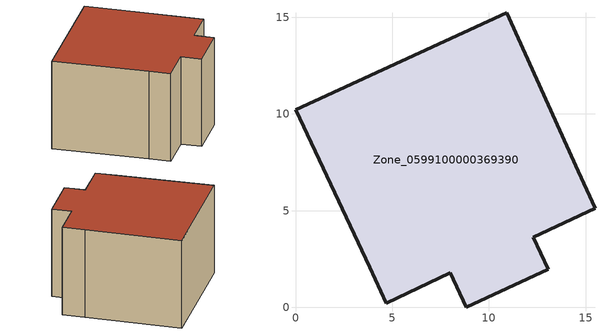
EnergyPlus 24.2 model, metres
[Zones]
Zone_0599100000369390
 floor ground (C_G): 4.68,0.22 3.84,2.09 0,10.21 10.92,15.24 14.61,7.03 15.48,5.12 12.29,3.64 13.06,1.96 8.83,0 8.01,1.78 z0
 wall outside (C_F): 3.84,2.09 4.68,0.22 8.01,1.78 8.83,0 13.06,1.96 12.29,3.64 15.48,5.12 14.61,7.03 10.92,15.24 0,10.21 3.84,2.09 z0:8.68
 roof outside (C_R): 12.29,3.64 15.48,5.12 14.61,7.03 10.92,15.24 0,10.21 3.84,2.09 4.68,0.22 8.01,1.78 8.83,0 13.06,1.96 z8.68
[BUILDING]
Pand.0599100000369390: North Axis=0; Terrain=City; Loads Convergence Tolerance Value=0.04; Temperature Convergence Tolerance Value=0.4; Solar Distribution=FullExterior; Maximum Number of Warmup Days=25; Minimum Number of Warmup Days=1
[Site:Location]
Rotterdam.The.Hague.AP_ZH_NLD Design_Conditions: Latitude=51.96; Longitude=4.45; Time Zone=1; Elevation=-4.5
[SITE:GROUNDTEMPERATURE:BUILDINGSURFACE]
18, 18, 18, 18, 18, 18, 18, 18, 18, 18, 18, 18
[MATERIAL] Thermal Absorptance=0.9; Solar Absorptance=0.7; Visible Absorptance=0.7
Name | Roughness | Thickness | Conductivity | Density | Specific Heat
G.TI.1946-1964 | MediumSmooth | 0.15 | 1 | 540 | 1210
F.TI.1946-1964 | Rough | 0.3 | 0.857143 | 1920 | 840
R.TI.1946-1964 | MediumRough | 0.2 | 0.277778 | 1500 | 1000
[CONSTRUCTION]
C_G: G.TI.1946-1964
C_F: F.TI.1946-1964
C_R: R.TI.1946-1964
[ZONE]
Zone_0599100000369390: Type=1; Multiplier=1; Ceiling Height=Autocalculate; Volume=Autocalculate; Floor Area=autocalculate; Part of Total Floor Area=Yes
[ZONEINFILTRATION:DESIGNFLOWRATE]
Infil_Zone_0599100000369390: Zone or ZoneList or Space or SpaceList=Zone_0599100000369390; Schedule=AlwaysOn; Design Flow Rate Calculation Method=Flow/Area; Flow Rate per Floor Area=0.003; Constant Term Coefficient=1; Temperature Term Coefficient=0; Velocity Term Coefficient=0; Velocity Squared Term Coefficient=0
[HVACTEMPLATE:ZONE:IDEALLOADSAIRSYSTEM]
Zone_0599100000369390: Maximum Heating Supply Air Temperature=50; Minimum Cooling Supply Air Temperature=13; Maximum Heating Supply Air Humidity Ratio=0.0156; Minimum Cooling Supply Air Humidity Ratio=0.0077; Heating Limit=NoLimit; Cooling Limit=NoLimit; Dehumidification Control Type=ConstantSensibleHeatRatio; Cooling Sensible Heat Ratio=0.7; Dehumidification Setpoint=60; Humidification Control Type=None; Humidification Setpoint=30; Outdoor Air Method=None; Outdoor Air Flow Rate per Person=0.00944; Outdoor Air Flow Rate per Zone Floor Area=0; Outdoor Air Flow Rate per Zone=0; Demand Controlled Ventilation Type=None; Outdoor Air Economizer Type=NoEconomizer; Heat Recovery Type=None; Sensible Heat Recovery Effectiveness=0.7; Latent Heat Recovery Effectiveness=0.65
[ZONECONTROL:THERMOSTAT]
ThermostatControl_Zone_0599100000369390: Zone or ZoneList=Zone_0599100000369390; Control Type Schedule=DualSetpointControlType; Control 1=Thermostat_Zone_0599100000369390; Temperature Difference Between Cutout And Setpoint=0
[THERMOSTATSETPOINT:DUALSETPOINT]
Thermostat_Zone_0599100000369390: Heating Setpoint Temperature Schedule=HeatingSetpoint_Zone_0599100000369390; Cooling Setpoint Temperature Schedule=CoolingSetpoint_Zone_0599100000369390
[SCHEDULE:COMPACT]
HeatingSetpoint_Zone_0599100000369390: Through: 12/31, For: AllDays, Until: 24:00, 21
CoolingSetpoint_Zone_0599100000369390: Through: 12/31, For: AllDays, Until: 24:00, 24
DualSetpointControlType: Through: 12/31, For: AllDays, Until: 24:00, 4
AlwaysOn: Through: 12/31, For: AllDays, Until: 24:00, 1
